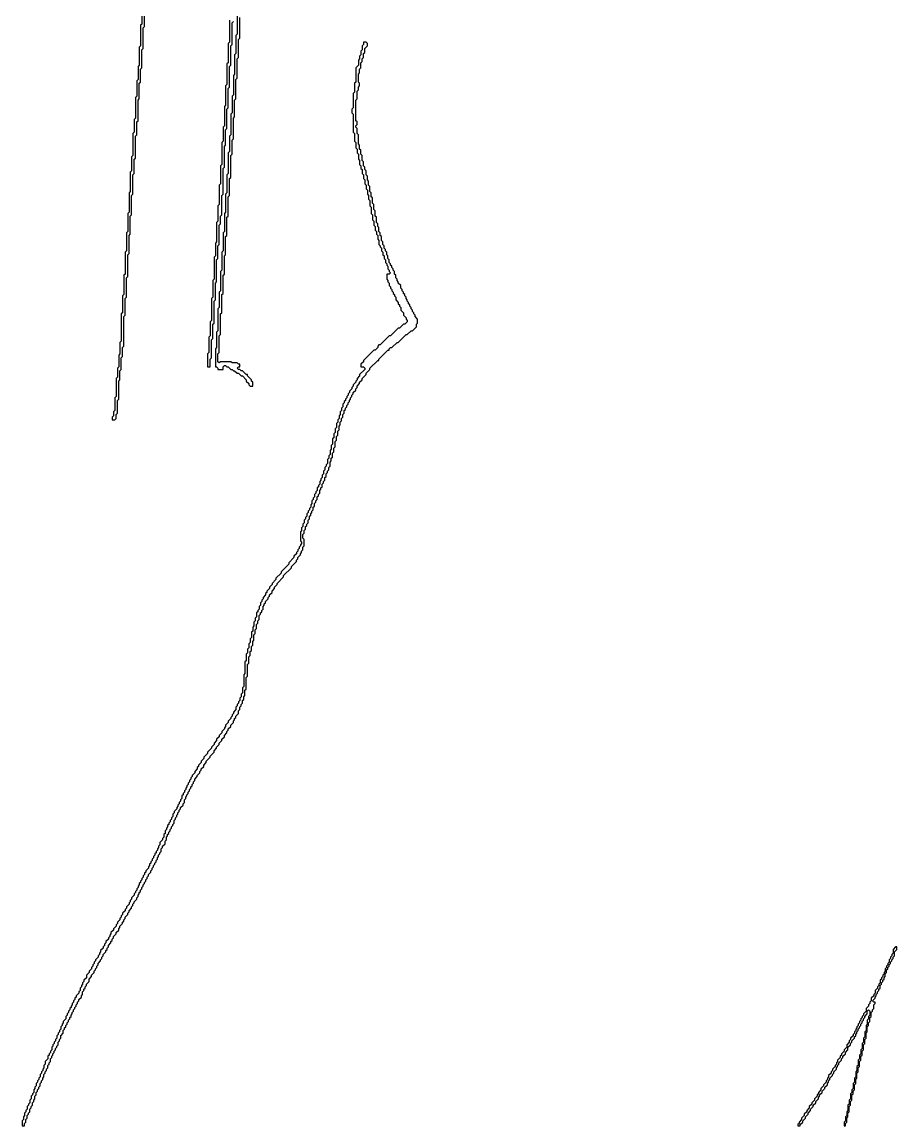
# Model space of a CAD drawing. Header units: metres. Extents: x 0 to 100, y 0 to 129.
# Drawn here: x 0.88 to 17.85, y 0.03 to 21.44 of the extents above; entities that cross this region are included whole.
import ezdxf

# ---------------------------------------------------------------- set-up
doc = ezdxf.new("R2010")
doc.units = ezdxf.units.M

msp = doc.modelspace()

# ---------------------------------------------------------------- linework, layer by layer
for points in [[(3.2, 21.75), (3.2, 21.4), (3.175, 21.375), (3.175, 20.975), (3.15, 20.95), (3.15, 20.6), (3.125, 20.575), (3.125, 20.325), (3.1, 20.3), (3.1, 20), (3.075, 19.975), (3.075, 19.575), (3.05, 19.55), (3.05, 19.3), (3.025, 19.275), (3.025, 18.85), (3, 18.825), (3, 18.55), (2.975, 18.525), (2.975, 18.15), (2.95, 18.125), (2.95, 17.75), (2.925, 17.725), (2.925, 17.375), (2.9, 17.35), (2.9, 17), (2.875, 16.975), (2.875, 16.55), (2.85, 16.525), (2.85, 16.15), (2.825, 16.125), (2.825, 15.8), (2.8, 15.775), (2.8, 15.25), (2.775, 15.225), (2.775, 15), (2.75, 14.975), (2.75, 14.75), (2.725, 14.725), (2.725, 14.55), (2.7, 14.525), (2.7, 14.175), (2.675, 14.15), (2.675, 13.9), (2.65, 13.875), (2.65, 13.8), (2.625, 13.775), (2.625, 13.725), (2.675, 13.725), (2.7, 13.75), (2.7, 13.825), (2.725, 13.85), (2.725, 14.1), (2.75, 14.125), (2.75, 14.475), (2.775, 14.5), (2.775, 14.675), (2.8, 14.7), (2.8, 14.925), (2.825, 14.95), (2.825, 15.125), (2.85, 15.15), (2.85, 15.725), (2.875, 15.75), (2.875, 16.075), (2.9, 16.1), (2.9, 16.475), (2.925, 16.5), (2.925, 16.925), (2.95, 16.95), (2.95, 17.3), (2.975, 17.325), (2.975, 17.675), (3, 17.7), (3, 18.075), (3.025, 18.1), (3.025, 18.475), (3.05, 18.5), (3.05, 18.775), (3.075, 18.8), (3.075, 19.225), (3.1, 19.25), (3.1, 19.5), (3.125, 19.525), (3.125, 19.925), (3.15, 19.95), (3.15, 20.25), (3.175, 20.275), (3.175, 20.525), (3.2, 20.55), (3.2, 20.9), (3.225, 20.925), (3.225, 21.325), (3.25, 21.35), (3.25, 21.7)], [(4.9, 21.475), (4.9, 21.05), (4.875, 21.025), (4.875, 20.65), (4.85, 20.625), (4.85, 20.225), (4.825, 20.2), (4.825, 19.825), (4.8, 19.8), (4.8, 19.425), (4.775, 19.4), (4.775, 19.125), (4.75, 19.1), (4.75, 18.675), (4.725, 18.65), (4.725, 18.3), (4.7, 18.275), (4.7, 17.9), (4.675, 17.875), (4.675, 17.575), (4.65, 17.55), (4.65, 17.175), (4.625, 17.15), (4.625, 16.9), (4.6, 16.875), (4.6, 16.45), (4.575, 16.425), (4.575, 16.1), (4.55, 16.075), (4.55, 15.65), (4.525, 15.625), (4.525, 15.35), (4.5, 15.325), (4.5, 15.025), (4.475, 15), (4.475, 14.75), (4.525, 14.75), (4.525, 14.9), (4.55, 14.925), (4.55, 15.275), (4.575, 15.3), (4.575, 15.575), (4.6, 15.6), (4.6, 16.025), (4.625, 16.05), (4.625, 16.375), (4.65, 16.4), (4.65, 16.825), (4.675, 16.85), (4.675, 17.1), (4.7, 17.125), (4.7, 17.5), (4.725, 17.525), (4.725, 17.675), (4.75, 17.7), (4.75, 18.075), (4.775, 18.1), (4.775, 18.6), (4.8, 18.625), (4.8, 19.025), (4.825, 19.05), (4.825, 19.35), (4.85, 19.375), (4.85, 19.75), (4.875, 19.775), (4.875, 20.15), (4.9, 20.175), (4.9, 20.575), (4.925, 20.6), (4.925, 20.975), (4.95, 21), (4.95, 21.425), (4.975, 21.45)], [(5.05, 21.575), (5.05, 21.2), (5.025, 21.175), (5.025, 20.825), (5, 20.8), (5, 20.425), (4.975, 20.4), (4.975, 20.025), (4.95, 20), (4.95, 19.675), (4.925, 19.65), (4.925, 19.25), (4.9, 19.225), (4.9, 18.925), (4.875, 18.9), (4.875, 18.5), (4.85, 18.475), (4.85, 18.125), (4.825, 18.1), (4.825, 17.75), (4.8, 17.725), (4.8, 17.375), (4.775, 17.35), (4.775, 17), (4.75, 16.975), (4.75, 16.625), (4.725, 16.6), (4.725, 16.225), (4.7, 16.2), (4.7, 15.9), (4.675, 15.875), (4.675, 15.45), (4.65, 15.425), (4.65, 15.125), (4.625, 15.1), (4.625, 14.75), (4.65, 14.75), (4.675, 14.725), (4.675, 14.7), (4.775, 14.7), (4.775, 14.75), (4.8, 14.775), (4.825, 14.775), (4.85, 14.75), (4.875, 14.75), (4.925, 14.7), (4.95, 14.7), (4.975, 14.675), (5, 14.675), (5.05, 14.625), (5.075, 14.625), (5.125, 14.575), (5.15, 14.575), (5.225, 14.5), (5.225, 14.475), (5.275, 14.425), (5.275, 14.4), (5.3, 14.375), (5.35, 14.375), (5.35, 14.45), (5.325, 14.475), (5.325, 14.5), (5.25, 14.575), (5.25, 14.6), (5.225, 14.6), (5.15, 14.675), (5.125, 14.675), (5.1, 14.7), (5.075, 14.7), (5.05, 14.725), (5.075, 14.75), (5.1, 14.75), (5.1, 14.8), (5.075, 14.8), (5.05, 14.825), (4.95, 14.825), (4.925, 14.85), (4.725, 14.85), (4.7, 14.825), (4.675, 14.85), (4.675, 15), (4.7, 15.025), (4.7, 15.35), (4.725, 15.375), (4.725, 15.775), (4.75, 15.8), (4.75, 16.15), (4.775, 16.175), (4.775, 16.525), (4.8, 16.55), (4.8, 16.9), (4.825, 16.925), (4.825, 17.275), (4.85, 17.3), (4.85, 17.65), (4.875, 17.675), (4.875, 18.05), (4.9, 18.075), (4.9, 18.4), (4.925, 18.425), (4.925, 18.85), (4.95, 18.875), (4.95, 19.15), (4.975, 19.175), (4.975, 19.575), (5, 19.6), (5, 19.925), (5.025, 19.95), (5.025, 20.325), (5.05, 20.35), (5.05, 20.725), (5.075, 20.75), (5.075, 21.1), (5.1, 21.125), (5.1, 21.525)], [(7.5, 21.05), (7.5, 21), (7.475, 20.975), (7.475, 20.9), (7.45, 20.875), (7.45, 20.8), (7.425, 20.775), (7.425, 20.725), (7.4, 20.7), (7.4, 20.6), (7.35, 20.55), (7.35, 20.275), (7.325, 20.25), (7.325, 20.075), (7.3, 20.05), (7.3, 19.775), (7.275, 19.75), (7.275, 19.675), (7.3, 19.65), (7.3, 19.3), (7.325, 19.275), (7.325, 19.125), (7.35, 19.1), (7.35, 19), (7.375, 18.975), (7.375, 18.9), (7.4, 18.875), (7.4, 18.775), (7.425, 18.75), (7.425, 18.675), (7.45, 18.65), (7.45, 18.6), (7.475, 18.575), (7.475, 18.5), (7.5, 18.475), (7.5, 18.4), (7.525, 18.375), (7.525, 18.3), (7.55, 18.275), (7.55, 18.2), (7.575, 18.175), (7.575, 18.1), (7.6, 18.075), (7.6, 18), (7.625, 17.975), (7.625, 17.875), (7.65, 17.85), (7.65, 17.725), (7.675, 17.7), (7.675, 17.6), (7.7, 17.575), (7.7, 17.5), (7.725, 17.475), (7.725, 17.4), (7.75, 17.375), (7.75, 17.325), (7.775, 17.3), (7.775, 17.225), (7.8, 17.2), (7.8, 17.125), (7.825, 17.1), (7.825, 17.075), (7.85, 17.05), (7.85, 17), (7.875, 16.975), (7.875, 16.925), (7.9, 16.9), (7.9, 16.85), (7.925, 16.825), (7.925, 16.775), (7.95, 16.75), (7.95, 16.725), (7.975, 16.7), (7.975, 16.65), (8, 16.625), (8, 16.6), (8.025, 16.575), (8, 16.55), (7.95, 16.55), (7.95, 16.45), (7.975, 16.425), (7.975, 16.4), (8, 16.375), (8, 16.325), (8.025, 16.3), (8.025, 16.275), (8.05, 16.25), (8.05, 16.225), (8.075, 16.2), (8.075, 16.175), (8.1, 16.15), (8.1, 16.125), (8.125, 16.1), (8.125, 16.05), (8.175, 16), (8.175, 15.975), (8.2, 15.95), (8.2, 15.925), (8.225, 15.9), (8.225, 15.85), (8.275, 15.8), (8.275, 15.75), (8.325, 15.7), (8.325, 15.675), (8.35, 15.65), (8.35, 15.625), (8.3, 15.575), (8.275, 15.575), (8.2, 15.5), (8.175, 15.5), (8.025, 15.35), (8, 15.35), (7.825, 15.175), (7.8, 15.175), (7.775, 15.15), (7.775, 15.125), (7.725, 15.075), (7.7, 15.075), (7.5, 14.875), (7.5, 14.85), (7.45, 14.8), (7.45, 14.75), (7.5, 14.75), (7.525, 14.725), (7.525, 14.7), (7.425, 14.6), (7.425, 14.575), (7.375, 14.525), (7.375, 14.5), (7.35, 14.475), (7.35, 14.45), (7.3, 14.4), (7.3, 14.375), (7.275, 14.35), (7.275, 14.325), (7.225, 14.275), (7.225, 14.25), (7.2, 14.225), (7.2, 14.2), (7.175, 14.175), (7.175, 14.15), (7.15, 14.125), (7.15, 14.1), (7.125, 14.075), (7.125, 14.05), (7.1, 14.025), (7.1, 13.975), (7.075, 13.95), (7.075, 13.9), (7.05, 13.875), (7.05, 13.825), (7.025, 13.8), (7.025, 13.75), (7, 13.725), (7, 13.675), (6.975, 13.65), (6.975, 13.575), (6.95, 13.55), (6.95, 13.475), (6.925, 13.45), (6.925, 13.375), (6.9, 13.35), (6.9, 13.25), (6.875, 13.225), (6.875, 13.15), (6.85, 13.125), (6.85, 13.05), (6.825, 13.025), (6.825, 12.975), (6.8, 12.95), (6.8, 12.875), (6.775, 12.85), (6.775, 12.825), (6.75, 12.8), (6.75, 12.75), (6.725, 12.725), (6.725, 12.675), (6.7, 12.65), (6.7, 12.6), (6.675, 12.575), (6.675, 12.55), (6.65, 12.525), (6.65, 12.475), (6.625, 12.45), (6.625, 12.425), (6.6, 12.4), (6.6, 12.35), (6.575, 12.325), (6.575, 12.3), (6.55, 12.275), (6.55, 12.225), (6.525, 12.2), (6.525, 12.175), (6.5, 12.15), (6.5, 12.1), (6.475, 12.075), (6.475, 12.025), (6.45, 12), (6.45, 11.975), (6.425, 11.95), (6.425, 11.925), (6.4, 11.9), (6.4, 11.85), (6.375, 11.825), (6.375, 11.8), (6.35, 11.775), (6.35, 11.725), (6.325, 11.7), (6.325, 11.65), (6.3, 11.625), (6.3, 11.575), (6.275, 11.55), (6.275, 11.375), (6.3, 11.35), (6.3, 11.325), (6.275, 11.3), (6.275, 11.275), (6.25, 11.25), (6.25, 11.225), (6.225, 11.2), (6.225, 11.175), (6.2, 11.15), (6.2, 11.125), (6.15, 11.075), (6.15, 11.05), (6.05, 10.95), (6.05, 10.925), (5.9, 10.775), (5.9, 10.75), (5.8, 10.65), (5.8, 10.625), (5.725, 10.55), (5.725, 10.525), (5.675, 10.475), (5.675, 10.45), (5.625, 10.4), (5.625, 10.375), (5.6, 10.35), (5.6, 10.325), (5.55, 10.275), (5.55, 10.25), (5.525, 10.225), (5.525, 10.2), (5.5, 10.175), (5.5, 10.125), (5.475, 10.1), (5.475, 10.05), (5.45, 10.025), (5.45, 10), (5.425, 9.975), (5.425, 9.9), (5.4, 9.875), (5.4, 9.825), (5.375, 9.8), (5.375, 9.725), (5.35, 9.7), (5.35, 9.625), (5.325, 9.6), (5.325, 9.5), (5.3, 9.475), (5.3, 9.4), (5.275, 9.375), (5.275, 9.3), (5.25, 9.275), (5.25, 9.2), (5.225, 9.175), (5.225, 9.05), (5.2, 9.025), (5.2, 8.8), (5.175, 8.775), (5.175, 8.55), (5.15, 8.525), (5.15, 8.425), (5.125, 8.4), (5.125, 8.35), (5.1, 8.325), (5.1, 8.275), (5.075, 8.25), (5.075, 8.225), (5.05, 8.2), (5.05, 8.175), (5.025, 8.15), (5.025, 8.1), (4.975, 8.05), (4.975, 8.025), (4.95, 8), (4.95, 7.975), (4.925, 7.95), (4.925, 7.925), (4.875, 7.875), (4.875, 7.85), (4.825, 7.8), (4.825, 7.775), (4.8, 7.75), (4.8, 7.725), (4.75, 7.675), (4.75, 7.65), (4.7, 7.6), (4.7, 7.575), (4.65, 7.525), (4.65, 7.5), (4.6, 7.45), (4.6, 7.425), (4.55, 7.375), (4.55, 7.35), (4.475, 7.275), (4.475, 7.25), (4.4, 7.175), (4.4, 7.15), (4.35, 7.1), (4.35, 7.075), (4.3, 7.025), (4.3, 7), (4.275, 6.975), (4.275, 6.95), (4.225, 6.9), (4.225, 6.875), (4.175, 6.825), (4.175, 6.8), (4.15, 6.775), (4.15, 6.75), (4.125, 6.725), (4.125, 6.7), (4.1, 6.675), (4.1, 6.65), (4.075, 6.625), (4.075, 6.6), (4.05, 6.575), (4.05, 6.55), (4.025, 6.525), (4.025, 6.5), (4, 6.475), (4, 6.45), (3.975, 6.425), (3.975, 6.375), (3.95, 6.35), (3.95, 6.325), (3.925, 6.3), (3.925, 6.275), (3.9, 6.25), (3.9, 6.225), (3.875, 6.2), (3.875, 6.175), (3.825, 6.125), (3.825, 6.1), (3.8, 6.075), (3.8, 6.025), (3.775, 6), (3.775, 5.975), (3.75, 5.95), (3.75, 5.925), (3.725, 5.9), (3.725, 5.875), (3.7, 5.85), (3.7, 5.825), (3.675, 5.8), (3.675, 5.775), (3.65, 5.75), (3.65, 5.7), (3.625, 5.675), (3.625, 5.625), (3.6, 5.6), (3.6, 5.575), (3.55, 5.525), (3.55, 5.475), (3.525, 5.45), (3.525, 5.425), (3.5, 5.4), (3.5, 5.375), (3.475, 5.35), (3.475, 5.325), (3.45, 5.3), (3.45, 5.275), (3.425, 5.25), (3.425, 5.225), (3.4, 5.2), (3.4, 5.175), (3.375, 5.15), (3.375, 5.125), (3.35, 5.1), (3.35, 5.075), (3.325, 5.05), (3.325, 5.025), (3.275, 4.975), (3.275, 4.95), (3.25, 4.925), (3.25, 4.9), (3.225, 4.875), (3.225, 4.85), (3.2, 4.825), (3.2, 4.8), (3.175, 4.775), (3.175, 4.75), (3.15, 4.725), (3.15, 4.7), (3.125, 4.675), (3.125, 4.65), (3.1, 4.625), (3.1, 4.6), (3.075, 4.575), (3.075, 4.55), (3.05, 4.525), (3.05, 4.5), (3, 4.45), (3, 4.425), (2.975, 4.4), (2.975, 4.375), (2.95, 4.35), (2.95, 4.325), (2.9, 4.275), (2.9, 4.25), (2.875, 4.225), (2.875, 4.2), (2.825, 4.15), (2.825, 4.125), (2.8, 4.1), (2.8, 4.075), (2.775, 4.05), (2.775, 4.025), (2.725, 3.975), (2.725, 3.95), (2.7, 3.925), (2.7, 3.9), (2.65, 3.85), (2.65, 3.825), (2.6, 3.775), (2.6, 3.75), (2.575, 3.725), (2.575, 3.7), (2.55, 3.675), (2.55, 3.65), (2.5, 3.6), (2.5, 3.575), (2.475, 3.55), (2.475, 3.525), (2.45, 3.5), (2.45, 3.475), (2.4, 3.425), (2.4, 3.4), (2.375, 3.375), (2.375, 3.35), (2.35, 3.325), (2.35, 3.3), (2.3, 3.25), (2.3, 3.225), (2.275, 3.2), (2.275, 3.175), (2.25, 3.15), (2.25, 3.125), (2.225, 3.1), (2.225, 3.075), (2.175, 3.025), (2.175, 3), (2.125, 2.95), (2.125, 2.9), (2.075, 2.85), (2.075, 2.825), (2.05, 2.8), (2.05, 2.775), (2.025, 2.75), (2.025, 2.725), (2, 2.7), (2, 2.65), (1.975, 2.625), (1.975, 2.6), (1.925, 2.55), (1.925, 2.525), (1.9, 2.5), (1.9, 2.475), (1.875, 2.45), (1.875, 2.425), (1.85, 2.4), (1.85, 2.375), (1.825, 2.35), (1.825, 2.325), (1.8, 2.3), (1.8, 2.275), (1.775, 2.25), (1.775, 2.225), (1.75, 2.2), (1.75, 2.175), (1.725, 2.15), (1.725, 2.1), (1.675, 2.05), (1.675, 2.025), (1.65, 2), (1.65, 1.975), (1.625, 1.95), (1.625, 1.9), (1.6, 1.875), (1.6, 1.85), (1.575, 1.825), (1.575, 1.8), (1.55, 1.775), (1.55, 1.725), (1.525, 1.7), (1.525, 1.675), (1.5, 1.65), (1.5, 1.625), (1.475, 1.6), (1.475, 1.575), (1.45, 1.55), (1.45, 1.5), (1.425, 1.475), (1.425, 1.45), (1.4, 1.425), (1.4, 1.4), (1.375, 1.375), (1.375, 1.325), (1.325, 1.275), (1.325, 1.225), (1.3, 1.2), (1.3, 1.15), (1.275, 1.125), (1.275, 1.1), (1.25, 1.075), (1.25, 1.05), (1.225, 1.025), (1.225, 0.975), (1.2, 0.95), (1.2, 0.925), (1.175, 0.9), (1.175, 0.875), (1.15, 0.85), (1.15, 0.8), (1.125, 0.775), (1.125, 0.75), (1.1, 0.725), (1.1, 0.675), (1.075, 0.65), (1.075, 0.625), (1.05, 0.6), (1.05, 0.55), (1.025, 0.525), (1.025, 0.475), (1, 0.45), (1, 0.425), (0.975, 0.4), (0.975, 0.35), (0.95, 0.325), (0.95, 0.3), (0.925, 0.275), (0.925, 0.225), (0.9, 0.2), (0.9, 0.15), (0.875, 0.125), (0.875, 0.025), (0.925, 0.025), (0.925, 0.075), (0.95, 0.1), (0.95, 0.15), (0.975, 0.175), (0.975, 0.225), (1, 0.25), (1, 0.275), (1.025, 0.3), (1.025, 0.35), (1.05, 0.375), (1.05, 0.4), (1.075, 0.425), (1.075, 0.475), (1.1, 0.5), (1.1, 0.525), (1.125, 0.55), (1.125, 0.6), (1.15, 0.625), (1.15, 0.675), (1.175, 0.7), (1.175, 0.725), (1.2, 0.75), (1.2, 0.775), (1.225, 0.8), (1.225, 0.85), (1.25, 0.875), (1.25, 0.9), (1.275, 0.925), (1.275, 0.95), (1.3, 0.975), (1.3, 1.025), (1.325, 1.05), (1.325, 1.075), (1.35, 1.1), (1.35, 1.125), (1.375, 1.15), (1.375, 1.2), (1.4, 1.225), (1.4, 1.25), (1.425, 1.275), (1.425, 1.325), (1.45, 1.35), (1.45, 1.375), (1.475, 1.4), (1.475, 1.425), (1.5, 1.45), (1.5, 1.475), (1.525, 1.5), (1.525, 1.525), (1.55, 1.55), (1.55, 1.575), (1.575, 1.6), (1.575, 1.65), (1.6, 1.675), (1.6, 1.7), (1.625, 1.725), (1.625, 1.775), (1.675, 1.825), (1.675, 1.875), (1.7, 1.9), (1.7, 1.925), (1.725, 1.95), (1.725, 1.975), (1.75, 2), (1.75, 2.025), (1.775, 2.05), (1.775, 2.075), (1.8, 2.1), (1.8, 2.125), (1.825, 2.15), (1.825, 2.175), (1.85, 2.2), (1.85, 2.225), (1.875, 2.25), (1.875, 2.275), (1.9, 2.3), (1.9, 2.325), (1.925, 2.35), (1.925, 2.375), (1.95, 2.4), (1.95, 2.425), (1.975, 2.45), (1.975, 2.475), (2.025, 2.525), (2.025, 2.55), (2.05, 2.575), (2.05, 2.625), (2.075, 2.65), (2.075, 2.675), (2.1, 2.7), (2.1, 2.725), (2.125, 2.75), (2.125, 2.775), (2.175, 2.825), (2.175, 2.875), (2.225, 2.925), (2.225, 2.95), (2.275, 3), (2.275, 3.025), (2.3, 3.05), (2.3, 3.075), (2.325, 3.1), (2.325, 3.125), (2.35, 3.15), (2.35, 3.175), (2.4, 3.225), (2.4, 3.25), (2.425, 3.275), (2.425, 3.3), (2.45, 3.325), (2.45, 3.35), (2.5, 3.4), (2.5, 3.425), (2.525, 3.45), (2.525, 3.475), (2.55, 3.5), (2.55, 3.525), (2.6, 3.575), (2.6, 3.6), (2.625, 3.625), (2.625, 3.65), (2.65, 3.675), (2.65, 3.7), (2.7, 3.75), (2.7, 3.775), (2.75, 3.825), (2.75, 3.85), (2.775, 3.875), (2.775, 3.9), (2.825, 3.95), (2.825, 3.975), (2.85, 4), (2.85, 4.025), (2.875, 4.05), (2.875, 4.075), (2.925, 4.125), (2.925, 4.15), (2.95, 4.175), (2.95, 4.2), (3, 4.25), (3, 4.275), (3.025, 4.3), (3.025, 4.325), (3.05, 4.35), (3.05, 4.375), (3.1, 4.425), (3.1, 4.45), (3.125, 4.475), (3.125, 4.5), (3.15, 4.525), (3.15, 4.55), (3.175, 4.575), (3.175, 4.6), (3.2, 4.625), (3.2, 4.65), (3.225, 4.675), (3.225, 4.7), (3.25, 4.725), (3.25, 4.75), (3.275, 4.775), (3.275, 4.8), (3.3, 4.825), (3.3, 4.85), (3.325, 4.875), (3.325, 4.9), (3.375, 4.95), (3.375, 4.975), (3.4, 5), (3.4, 5.025), (3.425, 5.05), (3.425, 5.075), (3.45, 5.1), (3.45, 5.125), (3.475, 5.15), (3.475, 5.175), (3.5, 5.2), (3.5, 5.225), (3.525, 5.25), (3.525, 5.275), (3.55, 5.3), (3.55, 5.325), (3.575, 5.35), (3.575, 5.4), (3.6, 5.425), (3.6, 5.45), (3.65, 5.5), (3.65, 5.55), (3.675, 5.575), (3.675, 5.625), (3.7, 5.65), (3.7, 5.675), (3.725, 5.7), (3.725, 5.725), (3.75, 5.75), (3.75, 5.775), (3.775, 5.8), (3.775, 5.825), (3.8, 5.85), (3.8, 5.875), (3.825, 5.9), (3.825, 5.95), (3.85, 5.975), (3.85, 6), (3.875, 6.025), (3.875, 6.05), (3.9, 6.075), (3.9, 6.1), (3.925, 6.125), (3.925, 6.15), (3.95, 6.175), (3.95, 6.2), (4, 6.25), (4, 6.275), (4.025, 6.3), (4.025, 6.35), (4.05, 6.375), (4.05, 6.4), (4.075, 6.425), (4.075, 6.45), (4.1, 6.475), (4.1, 6.5), (4.125, 6.525), (4.125, 6.55), (4.15, 6.575), (4.15, 6.6), (4.175, 6.625), (4.175, 6.65), (4.2, 6.675), (4.2, 6.7), (4.225, 6.725), (4.225, 6.75), (4.275, 6.8), (4.275, 6.825), (4.325, 6.875), (4.325, 6.9), (4.35, 6.925), (4.35, 6.95), (4.4, 7), (4.4, 7.025), (4.45, 7.075), (4.45, 7.1), (4.525, 7.175), (4.525, 7.2), (4.6, 7.275), (4.6, 7.3), (4.65, 7.35), (4.65, 7.375), (4.7, 7.425), (4.7, 7.45), (4.75, 7.5), (4.75, 7.525), (4.8, 7.575), (4.8, 7.6), (4.85, 7.65), (4.85, 7.675), (4.875, 7.7), (4.875, 7.725), (4.925, 7.775), (4.925, 7.8), (4.975, 7.85), (4.975, 7.875), (5, 7.9), (5, 7.925), (5.025, 7.95), (5.025, 7.975), (5.075, 8.025), (5.075, 8.075), (5.1, 8.1), (5.1, 8.15), (5.125, 8.175), (5.125, 8.2), (5.15, 8.225), (5.15, 8.275), (5.175, 8.3), (5.175, 8.35), (5.2, 8.375), (5.2, 8.475), (5.225, 8.5), (5.225, 8.725), (5.25, 8.75), (5.25, 8.975), (5.275, 9), (5.275, 9.125), (5.3, 9.15), (5.3, 9.225), (5.325, 9.25), (5.325, 9.325), (5.35, 9.35), (5.35, 9.425), (5.375, 9.45), (5.375, 9.55), (5.4, 9.575), (5.4, 9.65), (5.425, 9.675), (5.425, 9.75), (5.45, 9.775), (5.45, 9.825), (5.475, 9.85), (5.475, 9.925), (5.5, 9.95), (5.5, 9.975), (5.525, 10), (5.525, 10.025), (5.55, 10.05), (5.55, 10.1), (5.575, 10.125), (5.575, 10.15), (5.6, 10.175), (5.6, 10.2), (5.65, 10.25), (5.65, 10.275), (5.675, 10.3), (5.675, 10.325), (5.725, 10.375), (5.725, 10.4), (5.775, 10.45), (5.775, 10.475), (5.825, 10.525), (5.825, 10.55), (5.95, 10.675), (5.95, 10.7), (6.1, 10.85), (6.1, 10.875), (6.2, 10.975), (6.2, 11), (6.225, 11.025), (6.225, 11.05), (6.275, 11.1), (6.275, 11.125), (6.3, 11.15), (6.3, 11.175), (6.325, 11.2), (6.325, 11.25), (6.35, 11.275), (6.35, 11.4), (6.325, 11.425), (6.325, 11.5), (6.35, 11.525), (6.35, 11.575), (6.375, 11.6), (6.375, 11.65), (6.4, 11.675), (6.4, 11.7), (6.425, 11.725), (6.425, 11.775), (6.45, 11.8), (6.45, 11.85), (6.475, 11.875), (6.475, 11.9), (6.5, 11.925), (6.5, 11.95), (6.525, 11.975), (6.525, 12.025), (6.55, 12.05), (6.55, 12.1), (6.575, 12.125), (6.575, 12.15), (6.6, 12.175), (6.6, 12.225), (6.625, 12.25), (6.625, 12.275), (6.65, 12.3), (6.65, 12.35), (6.675, 12.375), (6.675, 12.4), (6.7, 12.425), (6.7, 12.475), (6.725, 12.5), (6.725, 12.525), (6.75, 12.55), (6.75, 12.6), (6.775, 12.625), (6.775, 12.675), (6.8, 12.7), (6.8, 12.725), (6.825, 12.75), (6.825, 12.8), (6.85, 12.825), (6.85, 12.9), (6.875, 12.925), (6.875, 12.975), (6.9, 13), (6.9, 13.075), (6.925, 13.1), (6.925, 13.175), (6.95, 13.2), (6.95, 13.3), (6.975, 13.325), (6.975, 13.4), (7, 13.425), (7, 13.5), (7.025, 13.525), (7.025, 13.6), (7.05, 13.625), (7.05, 13.675), (7.075, 13.7), (7.075, 13.75), (7.1, 13.775), (7.1, 13.825), (7.125, 13.85), (7.125, 13.9), (7.15, 13.925), (7.15, 13.95), (7.175, 13.975), (7.175, 14), (7.2, 14.025), (7.2, 14.05), (7.225, 14.075), (7.225, 14.1), (7.25, 14.125), (7.25, 14.15), (7.275, 14.175), (7.275, 14.2), (7.3, 14.225), (7.3, 14.25), (7.35, 14.3), (7.35, 14.325), (7.375, 14.35), (7.375, 14.375), (7.425, 14.425), (7.425, 14.45), (7.475, 14.5), (7.475, 14.525), (7.55, 14.6), (7.55, 14.625), (7.625, 14.7), (7.625, 14.725), (7.775, 14.875), (7.8, 14.875), (7.8, 14.9), (7.975, 15.075), (8, 15.075), (8, 15.1), (8.025, 15.125), (8.05, 15.125), (8.15, 15.225), (8.175, 15.225), (8.325, 15.375), (8.35, 15.375), (8.425, 15.45), (8.45, 15.45), (8.525, 15.525), (8.525, 15.575), (8.55, 15.6), (8.55, 15.675), (8.5, 15.725), (8.5, 15.75), (8.475, 15.775), (8.475, 15.8), (8.45, 15.825), (8.45, 15.85), (8.425, 15.875), (8.425, 15.9), (8.4, 15.925), (8.4, 15.95), (8.375, 15.975), (8.375, 16), (8.35, 16.025), (8.35, 16.05), (8.325, 16.075), (8.325, 16.1), (8.3, 16.125), (8.3, 16.15), (8.275, 16.175), (8.275, 16.2), (8.25, 16.225), (8.25, 16.25), (8.225, 16.275), (8.225, 16.325), (8.175, 16.375), (8.175, 16.4), (8.15, 16.425), (8.15, 16.45), (8.125, 16.475), (8.125, 16.525), (8.1, 16.55), (8.1, 16.6), (8.075, 16.625), (8.075, 16.65), (8.05, 16.675), (8.05, 16.7), (8.025, 16.725), (8.025, 16.75), (8, 16.775), (8, 16.825), (7.975, 16.85), (7.975, 16.9), (7.95, 16.925), (7.95, 16.975), (7.925, 17), (7.925, 17.025), (7.9, 17.05), (7.9, 17.1), (7.875, 17.125), (7.875, 17.175), (7.85, 17.2), (7.85, 17.275), (7.825, 17.3), (7.825, 17.35), (7.8, 17.375), (7.8, 17.45), (7.775, 17.475), (7.775, 17.525), (7.75, 17.55), (7.75, 17.65), (7.725, 17.675), (7.725, 17.775), (7.7, 17.8), (7.7, 17.9), (7.675, 17.925), (7.675, 18.025), (7.65, 18.05), (7.65, 18.125), (7.625, 18.15), (7.625, 18.25), (7.6, 18.275), (7.6, 18.35), (7.575, 18.375), (7.575, 18.45), (7.55, 18.475), (7.55, 18.55), (7.525, 18.575), (7.525, 18.625), (7.5, 18.65), (7.5, 18.725), (7.475, 18.75), (7.475, 18.85), (7.45, 18.875), (7.45, 18.95), (7.425, 18.975), (7.425, 19.05), (7.4, 19.075), (7.4, 19.25), (7.375, 19.275), (7.375, 19.375), (7.35, 19.4), (7.35, 19.425), (7.375, 19.45), (7.375, 19.5), (7.35, 19.525), (7.35, 19.925), (7.375, 19.95), (7.375, 20.1), (7.4, 20.125), (7.4, 20.175), (7.425, 20.2), (7.425, 20.25), (7.4, 20.275), (7.4, 20.425), (7.425, 20.45), (7.425, 20.525), (7.45, 20.55), (7.45, 20.65), (7.475, 20.675), (7.475, 20.725), (7.5, 20.75), (7.5, 20.825), (7.525, 20.85), (7.525, 20.925), (7.575, 20.975), (7.575, 21.025), (7.55, 21.05), (7.5, 21.05)], [(17.825, 3.5), (17.775, 3.45), (17.775, 3.375), (17.75, 3.35), (17.75, 3.325), (17.725, 3.3), (17.725, 3.275), (17.7, 3.25), (17.7, 3.2), (17.675, 3.175), (17.675, 3.15), (17.65, 3.125), (17.65, 3.1), (17.625, 3.075), (17.625, 3.025), (17.6, 3), (17.6, 2.975), (17.575, 2.95), (17.575, 2.925), (17.55, 2.9), (17.55, 2.875), (17.525, 2.85), (17.525, 2.8), (17.5, 2.775), (17.5, 2.75), (17.475, 2.725), (17.475, 2.7), (17.425, 2.65), (17.425, 2.6), (17.4, 2.575), (17.4, 2.55), (17.35, 2.5), (17.35, 2.45), (17.325, 2.425), (17.325, 2.4), (17.3, 2.375), (17.3, 2.35), (17.25, 2.3), (17.25, 2.25), (17.2, 2.2), (17.2, 2.175), (17.175, 2.15), (17.175, 2.125), (17.15, 2.1), (17.15, 2.075), (17.125, 2.05), (17.125, 2.025), (17.1, 2), (17.1, 1.975), (17.075, 1.95), (17.075, 1.925), (17.05, 1.9), (17.05, 1.875), (17.025, 1.85), (17.025, 1.825), (17, 1.8), (17, 1.775), (16.95, 1.725), (16.95, 1.7), (16.925, 1.675), (16.925, 1.65), (16.875, 1.6), (16.875, 1.55), (16.825, 1.5), (16.825, 1.475), (16.775, 1.425), (16.775, 1.4), (16.75, 1.375), (16.75, 1.35), (16.7, 1.3), (16.7, 1.275), (16.675, 1.25), (16.675, 1.225), (16.65, 1.2), (16.65, 1.175), (16.6, 1.125), (16.6, 1.1), (16.575, 1.075), (16.575, 1.05), (16.525, 1), (16.525, 0.975), (16.5, 0.95), (16.5, 0.925), (16.475, 0.9), (16.475, 0.875), (16.425, 0.825), (16.425, 0.8), (16.375, 0.75), (16.375, 0.725), (16.325, 0.675), (16.325, 0.65), (16.3, 0.625), (16.3, 0.6), (16.25, 0.55), (16.25, 0.525), (16.2, 0.475), (16.2, 0.45), (16.15, 0.4), (16.15, 0.375), (16.1, 0.325), (16.1, 0.3), (16.05, 0.25), (16.05, 0.225), (16, 0.175), (16, 0.15), (15.95, 0.1), (15.95, 0.075), (15.925, 0.05), (15.925, 0.025), (15.975, 0.025), (15.975, 0.05), (16.025, 0.1), (16.025, 0.125), (16.075, 0.175), (16.075, 0.2), (16.125, 0.25), (16.125, 0.275), (16.175, 0.325), (16.175, 0.35), (16.225, 0.4), (16.225, 0.425), (16.275, 0.475), (16.275, 0.5), (16.325, 0.55), (16.325, 0.575), (16.35, 0.6), (16.35, 0.625), (16.4, 0.675), (16.4, 0.7), (16.45, 0.75), (16.45, 0.775), (16.5, 0.825), (16.5, 0.85), (16.525, 0.875), (16.525, 0.9), (16.55, 0.925), (16.55, 0.95), (16.6, 1), (16.6, 1.025), (16.625, 1.05), (16.625, 1.075), (16.675, 1.125), (16.675, 1.15), (16.7, 1.175), (16.7, 1.2), (16.725, 1.225), (16.725, 1.25), (16.775, 1.3), (16.775, 1.325), (16.8, 1.35), (16.8, 1.375), (16.85, 1.425), (16.85, 1.45), (16.9, 1.5), (16.9, 1.55), (16.95, 1.6), (16.95, 1.625), (16.975, 1.65), (16.975, 1.675), (17.025, 1.725), (17.025, 1.75), (17.05, 1.775), (17.05, 1.8), (17.075, 1.825), (17.075, 1.85), (17.1, 1.875), (17.1, 1.9), (17.125, 1.925), (17.125, 1.95), (17.15, 1.975), (17.15, 2), (17.175, 2.025), (17.175, 2.05), (17.2, 2.075), (17.2, 2.1), (17.225, 2.125), (17.225, 2.15), (17.275, 2.2), (17.275, 2.25), (17.3, 2.275), (17.325, 2.25), (17.325, 2.175), (17.3, 2.15), (17.3, 2.1), (17.275, 2.075), (17.275, 2), (17.25, 1.975), (17.25, 1.875), (17.225, 1.85), (17.225, 1.75), (17.2, 1.725), (17.2, 1.65), (17.175, 1.625), (17.175, 1.525), (17.15, 1.5), (17.15, 1.425), (17.125, 1.4), (17.125, 1.325), (17.1, 1.3), (17.1, 1.2), (17.075, 1.175), (17.075, 1.1), (17.05, 1.075), (17.05, 0.975), (17.025, 0.95), (17.025, 0.875), (17, 0.85), (17, 0.75), (16.975, 0.725), (16.975, 0.675), (16.95, 0.65), (16.95, 0.55), (16.925, 0.525), (16.925, 0.45), (16.9, 0.425), (16.9, 0.325), (16.875, 0.3), (16.875, 0.225), (16.85, 0.2), (16.85, 0.125), (16.825, 0.1), (16.825, 0.025), (16.85, 0.025), (16.85, 0.075), (16.875, 0.1), (16.875, 0.175), (16.9, 0.2), (16.9, 0.275), (16.925, 0.3), (16.925, 0.4), (16.95, 0.425), (16.95, 0.5), (16.975, 0.525), (16.975, 0.625), (17, 0.65), (17, 0.7), (17.025, 0.725), (17.025, 0.825), (17.05, 0.85), (17.05, 0.925), (17.075, 0.95), (17.075, 1.05), (17.1, 1.075), (17.1, 1.15), (17.125, 1.175), (17.125, 1.275), (17.15, 1.3), (17.15, 1.375), (17.175, 1.4), (17.175, 1.475), (17.2, 1.5), (17.2, 1.6), (17.225, 1.625), (17.225, 1.7), (17.25, 1.725), (17.25, 1.825), (17.275, 1.85), (17.275, 1.95), (17.3, 1.975), (17.3, 2.025), (17.325, 2.05), (17.325, 2.125), (17.35, 2.15), (17.35, 2.225), (17.375, 2.25), (17.375, 2.275), (17.4, 2.3), (17.4, 2.375), (17.425, 2.4), (17.425, 2.425), (17.4, 2.425), (17.375, 2.45), (17.425, 2.5), (17.425, 2.525), (17.45, 2.55), (17.45, 2.575), (17.475, 2.6), (17.475, 2.625), (17.5, 2.65), (17.5, 2.675), (17.525, 2.7), (17.525, 2.75), (17.55, 2.775), (17.55, 2.8), (17.575, 2.825), (17.575, 2.85), (17.6, 2.875), (17.6, 2.9), (17.625, 2.925), (17.625, 2.975), (17.65, 3), (17.65, 3.05), (17.675, 3.075), (17.675, 3.1), (17.7, 3.125), (17.7, 3.15), (17.725, 3.175), (17.725, 3.2), (17.75, 3.225), (17.75, 3.25), (17.775, 3.275), (17.775, 3.3), (17.8, 3.325), (17.8, 3.4), (17.85, 3.45), (17.85, 3.5), (17.825, 3.5)]]:
    msp.add_lwpolyline(points)

doc.saveas('drawing.dxf')
